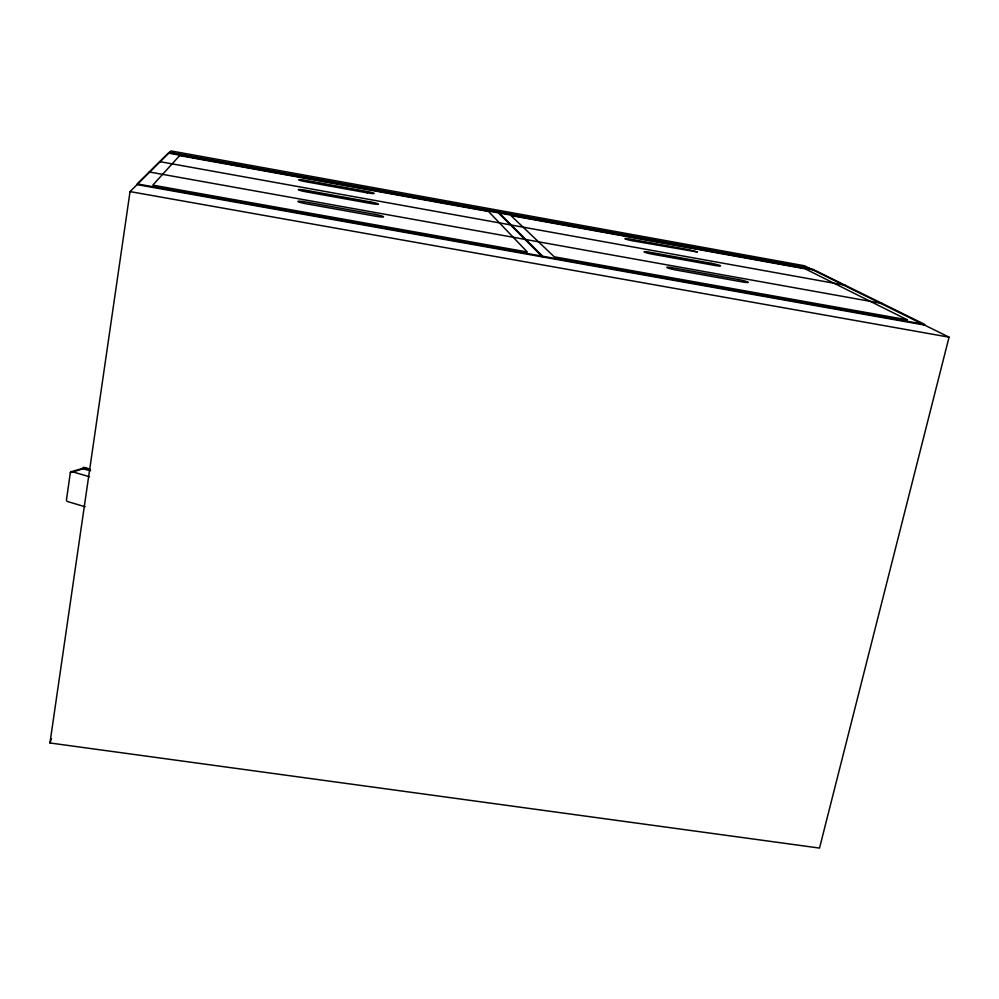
<?xml version="1.0" encoding="UTF-8"?>
<svg xmlns="http://www.w3.org/2000/svg" width="999" height="999" viewBox="0 0 999 999"><rect width="100%" height="100%" fill="white"/><g stroke="black" fill="none" stroke-linecap="round" stroke-linejoin="round"><path stroke-width="1.5" d="M90.01 469.567L84.178 467.882L71.828 471.59A1.498 1.274 71.1 0 0 70.33 472.652L66.471 499.737A1.498 1.274 70.2 0 0 67.545 501.535L85.115 506.78M49.95 742.969L130.045 191.596L170.991 150.924L804.395 265.734L949.05 337.163L819.517 848.076L49.95 742.969L51.461 738.673M70.33 472.652L82.967 468.868L90.584 470.741M137.063 184.615L924.537 325.062M130.045 191.596L949.05 337.163M159.69 161.626L845.204 285.239M149.238 171.965L882.229 303.484M169.605 152.298L809.352 268.194M168.719 153.172L812.499 269.742M83.704 467.27L89.66 469.006M71.828 471.59L89.473 476.748M498.513 212.312L542.632 256.243M498.401 212.874L542.494 256.93M82.705 468.918A1.486 1.261 71.2 0 1 84.178 467.882A1.486 0.724 -72.6 0 1 84.765 469.055M697.102 251.948L633.241 240.934A7.218 0.624 11.3 0 1 624.962 238.786A7.218 0.624 11.3 0 1 630.594 239.148L689.123 249.738L697.102 251.948M179.645 155.594L152.785 185.14L527.31 251.998L488.586 211.526L179.645 155.594M168.806 152.597L137.163 183.903L924.712 324.4L812.624 269.193L168.806 152.597M907.317 319.83L554.233 256.793L510.914 215.572L805.169 268.843L907.317 319.83M367.22 192.832L305.919 181.756A7.418 0.662 10.3 0 1 298.601 179.758A7.418 0.662 10.3 0 1 305.906 180.407L366.695 191.408A7.368 0.662 10.5 0 1 374.188 193.431A7.368 0.662 10.5 0 1 367.22 192.832M370.517 201.935L306.019 190.31A7.88 0.749 10.3 0 0 298.264 189.673A7.88 0.749 10.3 0 0 306.031 191.82L371.104 203.534A7.805 0.737 10.5 0 0 378.471 204.121A7.805 0.737 10.5 0 0 370.517 201.935M711.325 263.336L650.074 252.297A7.655 0.712 11.4 0 0 644.193 251.973A7.655 0.712 11.4 0 0 653.046 254.308L714.809 265.422A7.642 0.699 11.6 0 0 720.354 265.684A7.642 0.699 11.6 0 0 711.325 263.336M375.037 214.398L306.144 202.048A8.417 0.849 10.3 0 0 297.864 201.423A8.417 0.849 10.3 0 0 306.169 203.771L375.699 216.234A8.342 0.849 10.5 0 0 383.554 216.783A8.342 0.849 10.5 0 0 375.037 214.398M738.286 279.52L673.089 267.832A8.179 0.799 11.5 0 0 666.945 267.57A8.179 0.799 11.5 0 0 676.473 270.117L742.257 281.905A8.179 0.787 11.7 0 0 748.026 282.105A8.179 0.787 11.7 0 0 738.286 279.52"/></g></svg>
